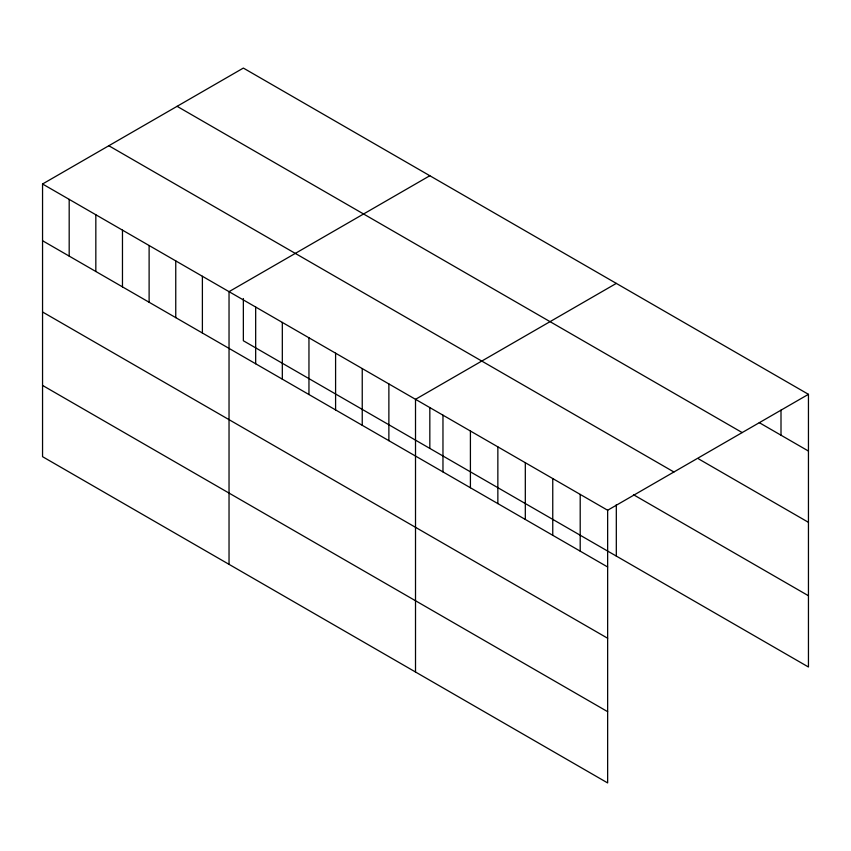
<?xml version="1.0" encoding="UTF-8"?>
<svg xmlns="http://www.w3.org/2000/svg" width="851" height="851" viewBox="0 0 851 851"><rect width="100%" height="100%" fill="white"/><g stroke="black" fill="none" stroke-linecap="round" stroke-linejoin="round"><path stroke-width="1.28" d="M42.55 183.997L607.646 510.249L607.646 782.931L42.55 456.679L42.55 183.997L243.354 68.069L808.45 394.321L808.45 667.003L243.354 340.751L243.354 298.52M429.829 175.731L229.036 291.659L229.036 564.341M616.315 283.394L415.511 399.321L415.511 672.003M607.646 510.249L808.45 394.321M759.273 422.66L808.45 451.051M177.082 106.322L742.189 432.574M698.66 458.934L808.45 522.323M108.811 145.734L673.918 471.997M633.474 494.718L808.45 595.743M42.55 240.727L607.646 566.989M42.55 311.987L607.646 638.25M42.55 385.418L607.646 711.67M781.005 410.139L781.005 435.212M616.315 504.611L616.315 556.075M580.201 494.41L580.201 551.14M552.756 478.56L552.756 535.29M525.312 462.71L525.312 519.45M497.856 446.871L497.856 503.601M470.412 431.021L470.412 487.751M442.967 415.171L442.967 471.911M429.829 407.501L429.829 448.413M388.875 383.939L388.875 440.68M362.239 368.568L362.239 425.298M335.592 353.186L335.592 409.916M308.956 337.804L308.956 394.534M282.319 322.423L282.319 379.152M255.672 307.041L255.672 363.771M202.389 276.277L202.389 333.018M175.753 260.895L175.753 317.636M149.116 245.513L149.116 302.254M122.47 230.142L122.47 286.872M95.833 214.76L95.833 271.49M69.186 199.379L69.186 256.108"/></g></svg>
